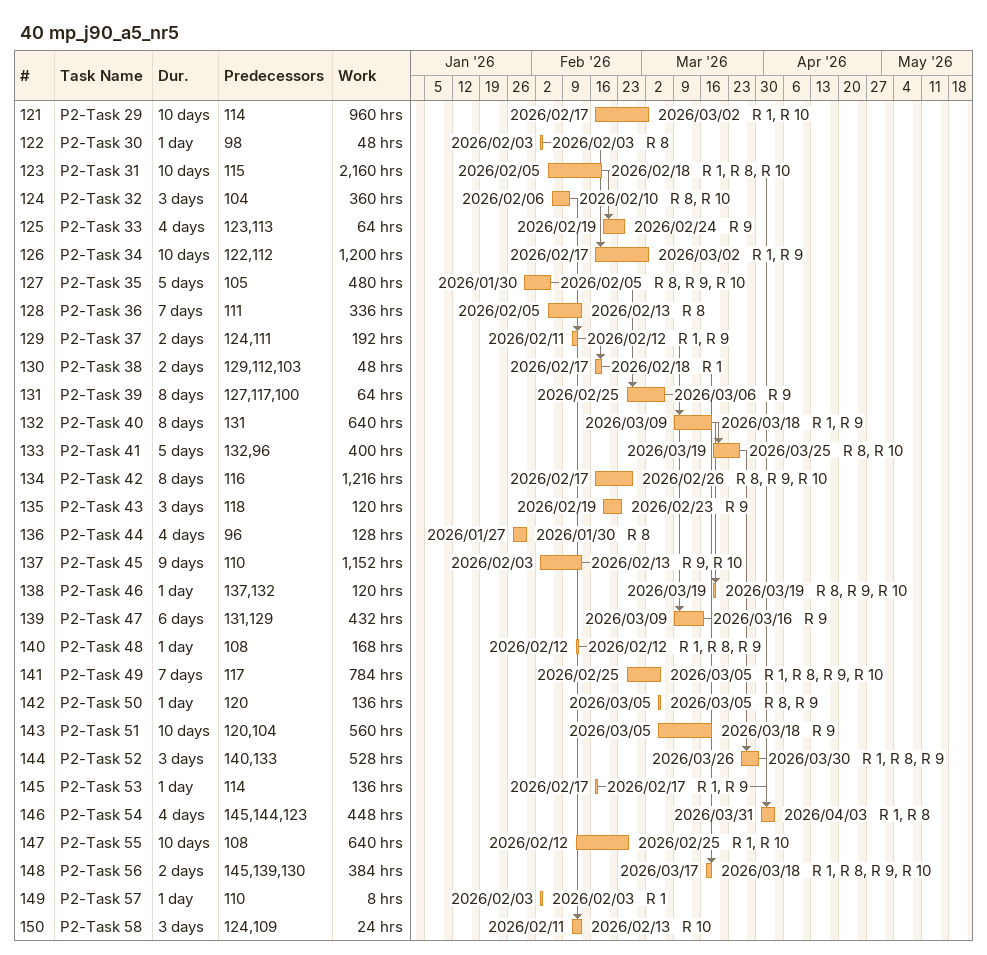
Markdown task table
40 mp_j90_a5_nr5

| ID | Task | Duration | Start | Finish | Predecessors | Resources | Work (h) |
|---|---|---|---|---|---|---|---|
| 121 | P2-Task 29 | 10d | 2026-02-17 | 2026-03-02 | 114 | R 1, R 10 | 960 |
| 122 | P2-Task 30 | 1d | 2026-02-03 | 2026-02-03 | 98 | R 8 | 48 |
| 123 | P2-Task 31 | 10d | 2026-02-05 | 2026-02-18 | 115 | R 1, R 8, R 10 | 2160 |
| 124 | P2-Task 32 | 3d | 2026-02-06 | 2026-02-10 | 104 | R 8, R 10 | 360 |
| 125 | P2-Task 33 | 4d | 2026-02-19 | 2026-02-24 | 123, 113 | R 9 | 64 |
| 126 | P2-Task 34 | 10d | 2026-02-17 | 2026-03-02 | 122, 112 | R 1, R 9 | 1200 |
| 127 | P2-Task 35 | 5d | 2026-01-30 | 2026-02-05 | 105 | R 8, R 9, R 10 | 480 |
| 128 | P2-Task 36 | 7d | 2026-02-05 | 2026-02-13 | 111 | R 8 | 336 |
| 129 | P2-Task 37 | 2d | 2026-02-11 | 2026-02-12 | 124, 111 | R 1, R 9 | 192 |
| 130 | P2-Task 38 | 2d | 2026-02-17 | 2026-02-18 | 129, 112, 103 | R 1 | 48 |
| 131 | P2-Task 39 | 8d | 2026-02-25 | 2026-03-06 | 127, 117, 100 | R 9 | 64 |
| 132 | P2-Task 40 | 8d | 2026-03-09 | 2026-03-18 | 131 | R 1, R 9 | 640 |
| 133 | P2-Task 41 | 5d | 2026-03-19 | 2026-03-25 | 132, 96 | R 8, R 10 | 400 |
| 134 | P2-Task 42 | 8d | 2026-02-17 | 2026-02-26 | 116 | R 8, R 9, R 10 | 1216 |
| 135 | P2-Task 43 | 3d | 2026-02-19 | 2026-02-23 | 118 | R 9 | 120 |
| 136 | P2-Task 44 | 4d | 2026-01-27 | 2026-01-30 | 96 | R 8 | 128 |
| 137 | P2-Task 45 | 9d | 2026-02-03 | 2026-02-13 | 110 | R 9, R 10 | 1152 |
| 138 | P2-Task 46 | 1d | 2026-03-19 | 2026-03-19 | 137, 132 | R 8, R 9, R 10 | 120 |
| 139 | P2-Task 47 | 6d | 2026-03-09 | 2026-03-16 | 131, 129 | R 9 | 432 |
| 140 | P2-Task 48 | 1d | 2026-02-12 | 2026-02-12 | 108 | R 1, R 8, R 9 | 168 |
| 141 | P2-Task 49 | 7d | 2026-02-25 | 2026-03-05 | 117 | R 1, R 8, R 9, R 10 | 784 |
| 142 | P2-Task 50 | 1d | 2026-03-05 | 2026-03-05 | 120 | R 8, R 9 | 136 |
| 143 | P2-Task 51 | 10d | 2026-03-05 | 2026-03-18 | 120, 104 | R 9 | 560 |
| 144 | P2-Task 52 | 3d | 2026-03-26 | 2026-03-30 | 140, 133 | R 1, R 8, R 9 | 528 |
| 145 | P2-Task 53 | 1d | 2026-02-17 | 2026-02-17 | 114 | R 1, R 9 | 136 |
| 146 | P2-Task 54 | 4d | 2026-03-31 | 2026-04-03 | 145, 144, 123 | R 1, R 8 | 448 |
| 147 | P2-Task 55 | 10d | 2026-02-12 | 2026-02-25 | 108 | R 1, R 10 | 640 |
| 148 | P2-Task 56 | 2d | 2026-03-17 | 2026-03-18 | 145, 139, 130 | R 1, R 8, R 9, R 10 | 384 |
| 149 | P2-Task 57 | 1d | 2026-02-03 | 2026-02-03 | 110 | R 1 | 8 |
| 150 | P2-Task 58 | 3d | 2026-02-11 | 2026-02-13 | 124, 109 | R 10 | 24 |
